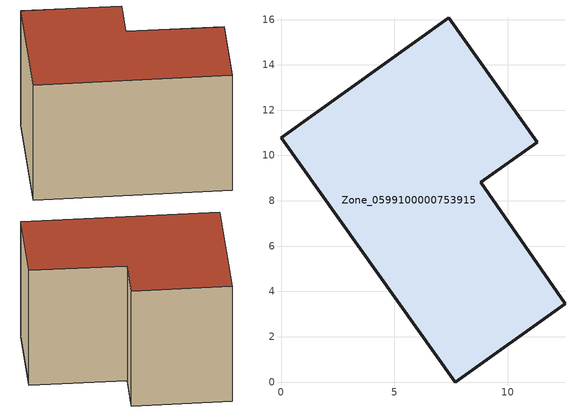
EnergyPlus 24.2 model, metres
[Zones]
Zone_0599100000753915
 floor ground (C_G): 0,10.78 7.41,16.07 11.32,10.6 8.81,8.81 12.53,3.46 7.7,0 z0
 wall outside (C_F): 7.7,0 12.53,3.46 8.81,8.81 11.32,10.6 7.41,16.07 0,10.78 7.7,0 z0:9.06
 roof outside (C_R): 7.41,16.07 0,10.78 7.7,0 12.53,3.46 8.81,8.81 11.32,10.6 z9.06
[BUILDING]
Pand.0599100000753915: North Axis=0; Terrain=City; Loads Convergence Tolerance Value=0.04; Temperature Convergence Tolerance Value=0.4; Solar Distribution=FullExterior; Maximum Number of Warmup Days=25; Minimum Number of Warmup Days=1
[Site:Location]
Rotterdam.The.Hague.AP_ZH_NLD Design_Conditions: Latitude=51.96; Longitude=4.45; Time Zone=1; Elevation=-4.5
[SITE:GROUNDTEMPERATURE:BUILDINGSURFACE]
18, 18, 18, 18, 18, 18, 18, 18, 18, 18, 18, 18
[MATERIAL] Thermal Absorptance=0.9; Solar Absorptance=0.7; Visible Absorptance=0.7
Name | Roughness | Thickness | Conductivity | Density | Specific Heat
G.TI.2006-2014 | MediumSmooth | 0.15 | 0.06 | 540 | 1210
F.TI.2006-2014 | Rough | 0.3 | 0.12 | 1920 | 840
R.TI.2006-2014 | MediumRough | 0.2 | 0.08 | 1500 | 1000
[CONSTRUCTION]
C_G: G.TI.2006-2014
C_F: F.TI.2006-2014
C_R: R.TI.2006-2014
[ZONE]
Zone_0599100000753915: Type=1; Multiplier=1; Ceiling Height=Autocalculate; Volume=Autocalculate; Floor Area=autocalculate; Part of Total Floor Area=Yes
[ZONEINFILTRATION:DESIGNFLOWRATE]
Infil_Zone_0599100000753915: Zone or ZoneList or Space or SpaceList=Zone_0599100000753915; Schedule=AlwaysOn; Design Flow Rate Calculation Method=Flow/Area; Flow Rate per Floor Area=0.0015; Constant Term Coefficient=1; Temperature Term Coefficient=0; Velocity Term Coefficient=0; Velocity Squared Term Coefficient=0
[HVACTEMPLATE:ZONE:IDEALLOADSAIRSYSTEM]
Zone_0599100000753915: Maximum Heating Supply Air Temperature=50; Minimum Cooling Supply Air Temperature=13; Maximum Heating Supply Air Humidity Ratio=0.0156; Minimum Cooling Supply Air Humidity Ratio=0.0077; Heating Limit=NoLimit; Cooling Limit=NoLimit; Dehumidification Control Type=ConstantSensibleHeatRatio; Cooling Sensible Heat Ratio=0.7; Dehumidification Setpoint=60; Humidification Control Type=None; Humidification Setpoint=30; Outdoor Air Method=None; Outdoor Air Flow Rate per Person=0.00944; Outdoor Air Flow Rate per Zone Floor Area=0; Outdoor Air Flow Rate per Zone=0; Demand Controlled Ventilation Type=None; Outdoor Air Economizer Type=NoEconomizer; Heat Recovery Type=None; Sensible Heat Recovery Effectiveness=0.7; Latent Heat Recovery Effectiveness=0.65
[ZONECONTROL:THERMOSTAT]
ThermostatControl_Zone_0599100000753915: Zone or ZoneList=Zone_0599100000753915; Control Type Schedule=DualSetpointControlType; Control 1=Thermostat_Zone_0599100000753915; Temperature Difference Between Cutout And Setpoint=0
[THERMOSTATSETPOINT:DUALSETPOINT]
Thermostat_Zone_0599100000753915: Heating Setpoint Temperature Schedule=HeatingSetpoint_Zone_0599100000753915; Cooling Setpoint Temperature Schedule=CoolingSetpoint_Zone_0599100000753915
[SCHEDULE:COMPACT]
HeatingSetpoint_Zone_0599100000753915: Through: 12/31, For: AllDays, Until: 24:00, 21
CoolingSetpoint_Zone_0599100000753915: Through: 12/31, For: AllDays, Until: 24:00, 24
DualSetpointControlType: Through: 12/31, For: AllDays, Until: 24:00, 4
AlwaysOn: Through: 12/31, For: AllDays, Until: 24:00, 1
